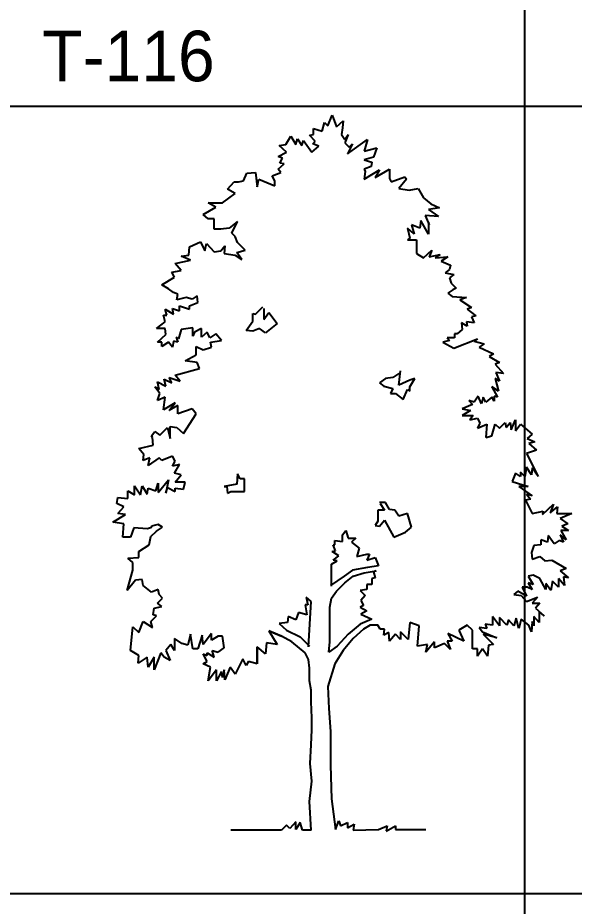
# Model space of a CAD drawing. Header units: millimetres. Extents: x 0 to 25200, y 0 to 17820.
# Drawn here: x 8262 to 9585, y 4921 to 7033 of the extents above; entities that cross this region are included whole.
import ezdxf
from ezdxf.enums import TextEntityAlignment as Align

# ---------------------------------------------------------------- set-up
doc = ezdxf.new("R2010")
doc.units = ezdxf.units.MM
doc.header["$LTSCALE"] = 100
doc.header["$MEASUREMENT"] = 0
for name, color, linetype in [('CO-TREE', 251, 'Continuous'), ('TB-FORM', 7, 'Continuous'), ('TB-TEXT', 4, 'Continuous')]:
    doc.layers.add(name, color=color, linetype=linetype)
doc.styles.add('DH-TEXT', font='')
doc.styles.get('DH-TEXT').set_extended_font_data('HY울릉도L')

# ---------------------------------------------------------------- blocks, each defined once
blk = doc.blocks.new('T-125')
at = {"layer": 'CO-TREE'}
for p, q in [((230.8176, 1674.01728), (240.87456, 1700.0928)), ((240.87456, 1700.0928), (250.9056, 1671.99552)), ((216.76896, 1661.96448), (222.80832, 1682.05248)), ((222.80832, 1682.05248), (230.8176, 1674.01728)), ((250.9056, 1671.99552), (266.95008, 1686.04416)), ((264.95424, 1669.99968), (262.93248, 1653.92928)), ((266.95008, 1686.04416), (264.95424, 1669.99968)), ((130.45536, 1629.8496), (142.50816, 1649.91168)), ((142.50816, 1649.91168), (154.56096, 1629.8496)), ((186.67584, 1651.93344), (196.70688, 1653.92928)), ((200.72448, 1637.8848), (186.67584, 1651.93344)), ((196.70688, 1667.97792), (216.76896, 1661.96448)), ((196.70688, 1653.92928), (196.70688, 1667.97792)), ((262.93248, 1653.92928), (270.96768, 1641.9024)), ((279.00288, 1653.92928), (270.96768, 1633.8672)), ((270.96768, 1641.9024), (279.00288, 1653.92928)), ((114.41088, 1627.85376), (130.45536, 1629.8496)), ((132.47712, 1611.78336), (114.41088, 1627.85376)), ((154.56096, 1629.8496), (158.57856, 1643.89824)), ((158.57856, 1643.89824), (168.6096, 1627.85376)), ((168.6096, 1627.85376), (172.6272, 1639.88064)), ((172.6272, 1639.88064), (192.68928, 1611.78336)), ((194.68512, 1631.87136), (200.72448, 1637.8848)), ((208.75968, 1625.832), (194.68512, 1631.87136)), ((270.96768, 1633.8672), (280.99872, 1623.83616)), ((276.98112, 1607.76576), (325.1664, 1641.9024)), ((289.03392, 1631.87136), (276.98112, 1607.76576)), ((280.99872, 1623.83616), (289.03392, 1631.87136)), ((325.1664, 1641.9024), (317.1312, 1613.80512)), ((112.38912, 1601.75232), (132.47712, 1611.78336)), ((192.68928, 1611.78336), (208.75968, 1625.832)), ((317.1312, 1613.80512), (347.25024, 1621.8144)), ((347.25024, 1621.8144), (339.21504, 1599.75648)), ((122.44608, 1597.73472), (112.38912, 1601.75232)), ((116.40672, 1585.68192), (122.44608, 1597.73472)), ((126.46368, 1583.68608), (116.40672, 1585.68192)), ((339.21504, 1599.75648), (317.1312, 1593.71712)), ((317.1312, 1593.71712), (335.19744, 1587.70368)), ((335.19744, 1587.70368), (333.2016, 1577.67264)), ((38.12832, 1561.60224), (58.21632, 1563.624)), ((58.21632, 1563.624), (62.23392, 1529.48736)), ((98.34048, 1555.5888), (118.42848, 1563.624)), ((112.38912, 1571.63328), (126.46368, 1583.68608)), ((118.42848, 1563.624), (112.38912, 1571.63328)), ((333.2016, 1577.67264), (317.1312, 1571.63328)), ((317.1312, 1571.63328), (319.15296, 1565.61984)), ((317.1312, 1547.5536), (353.26368, 1569.63744)), ((319.15296, 1565.61984), (317.1312, 1547.5536)), ((343.23264, 1551.5712), (377.34336, 1571.63328)), ((353.26368, 1569.63744), (343.23264, 1551.5712)), ((377.34336, 1571.63328), (377.34336, 1549.57536)), ((18.06624, 1541.54016), (30.11904, 1543.536)), ((30.11904, 1543.536), (38.12832, 1561.60224)), ((62.23392, 1529.48736), (66.2256, 1547.5536)), ((66.2256, 1547.5536), (76.28256, 1543.536)), ((76.28256, 1543.536), (104.37984, 1531.50912)), ((104.37984, 1543.536), (98.34048, 1555.5888)), ((104.37984, 1531.50912), (104.37984, 1543.536)), ((377.34336, 1549.57536), (381.36096, 1541.54016)), ((381.36096, 1541.54016), (413.47584, 1553.56704)), ((417.49344, 1547.5536), (399.4272, 1525.46976)), ((413.47584, 1553.56704), (417.49344, 1547.5536)), ((-8.0352, 1523.47392), (8.0352, 1541.54016)), ((10.03104, 1513.44288), (-8.0352, 1523.47392)), ((8.0352, 1541.54016), (18.06624, 1541.54016)), ((399.4272, 1525.46976), (423.50688, 1521.45216)), ((423.50688, 1521.45216), (445.59072, 1525.46976)), ((445.59072, 1525.46976), (457.64352, 1503.41184)), ((-20.06208, 1491.35904), (10.03104, 1513.44288)), ((457.64352, 1503.41184), (475.70976, 1489.33728)), ((-66.25152, 1463.26176), (-36.13248, 1481.328)), ((-54.19872, 1491.35904), (-20.06208, 1491.35904)), ((-36.13248, 1481.328), (-54.19872, 1491.35904)), ((495.77184, 1479.30624), (469.69632, 1475.28864)), ((475.70976, 1489.33728), (495.77184, 1479.30624)), ((-54.19872, 1453.23072), (-66.25152, 1463.26176)), ((461.66112, 1461.24), (471.69216, 1439.15616)), ((493.776, 1459.24416), (461.66112, 1461.24)), ((469.69632, 1475.28864), (493.776, 1459.24416)), ((-40.15008, 1453.23072), (-54.19872, 1453.23072)), ((-40.15008, 1429.12512), (-40.15008, 1453.23072)), ((16.04448, 1447.19136), (-4.0176, 1431.14688)), ((1.99584, 1419.09408), (16.04448, 1447.19136)), ((429.54624, 1439.15616), (435.55968, 1417.09824)), ((449.60832, 1431.14688), (429.54624, 1439.15616)), ((451.63008, 1449.21312), (449.60832, 1431.14688)), ((469.69632, 1417.09824), (451.63008, 1449.21312)), ((469.69632, 1445.19552), (469.69632, 1417.09824)), ((-24.07968, 1429.12512), (-40.15008, 1429.12512)), ((-4.0176, 1431.14688), (-24.07968, 1429.12512)), ((10.03104, 1411.05888), (1.99584, 1419.09408)), ((419.5152, 1431.14688), (425.52864, 1407.04128)), ((435.55968, 1417.09824), (419.5152, 1431.14688)), ((-98.3664, 1386.9792), (-72.26496, 1399.032)), ((-72.26496, 1399.032), (-62.23392, 1376.94816)), ((-62.23392, 1376.94816), (-58.21632, 1395.0144)), ((-58.21632, 1395.0144), (-40.15008, 1374.9264)), ((16.04448, 1397.01024), (10.03104, 1411.05888)), ((34.11072, 1378.944), (16.04448, 1397.01024)), ((425.52864, 1407.04128), (419.5152, 1403.0496)), ((419.5152, 1403.0496), (441.57312, 1403.0496)), ((441.57312, 1403.0496), (441.57312, 1370.93472)), ((-100.36224, 1366.91712), (-98.3664, 1386.9792)), ((-40.15008, 1374.9264), (-24.07968, 1376.94816)), ((-24.07968, 1376.94816), (-14.04864, 1389.00096)), ((-14.04864, 1389.00096), (-16.0704, 1370.93472)), ((14.04864, 1372.93056), (34.11072, 1378.944)), ((26.10144, 1356.88608), (14.04864, 1372.93056)), ((457.64352, 1360.87776), (477.7056, 1378.944)), ((477.7056, 1378.944), (471.69216, 1362.89952)), ((-132.47712, 1346.82912), (-96.34464, 1354.86432)), ((-118.42848, 1364.89536), (-100.36224, 1366.91712)), ((-96.34464, 1354.86432), (-118.42848, 1364.89536)), ((-16.0704, 1370.93472), (10.03104, 1366.91712)), ((10.03104, 1366.91712), (26.10144, 1356.88608)), ((441.57312, 1370.93472), (457.64352, 1360.87776)), ((471.69216, 1362.89952), (497.7936, 1368.91296)), ((497.7936, 1368.91296), (485.7408, 1360.87776)), ((485.7408, 1360.87776), (515.85984, 1362.89952)), ((515.85984, 1362.89952), (499.78944, 1352.86848)), ((499.78944, 1352.86848), (521.87328, 1342.81152)), ((-140.51232, 1326.76704), (-118.42848, 1330.78464)), ((-118.42848, 1330.78464), (-132.47712, 1346.82912)), ((519.85152, 1332.78048), (509.82048, 1324.74528)), ((521.87328, 1342.81152), (519.85152, 1332.78048)), ((-164.592, 1296.648), (-134.47296, 1314.71424)), ((-134.47296, 1314.71424), (-140.51232, 1326.76704)), ((509.82048, 1324.74528), (529.90848, 1320.7536)), ((529.90848, 1320.7536), (519.85152, 1312.7184)), ((519.85152, 1312.7184), (523.86912, 1300.6656)), ((-148.5216, 1286.61696), (-164.592, 1296.648)), ((523.86912, 1300.6656), (535.92192, 1288.63872)), ((535.92192, 1288.63872), (527.88672, 1284.62112)), ((-136.49472, 1278.58176), (-148.5216, 1286.61696)), ((-126.46368, 1274.59008), (-136.49472, 1278.58176)), ((-128.45952, 1260.51552), (-126.46368, 1274.59008)), ((-80.30016, 1270.57248), (-92.32704, 1262.53728)), ((-78.2784, 1254.50208), (-80.30016, 1270.57248)), ((527.88672, 1284.62112), (515.85984, 1276.58592)), ((515.85984, 1276.58592), (525.89088, 1268.55072)), ((525.89088, 1268.55072), (560.0016, 1266.55488)), ((-106.37568, 1266.55488), (-128.45952, 1260.51552)), ((-122.44608, 1246.46688), (-98.3664, 1238.4576)), ((-122.44608, 1234.44), (-122.44608, 1246.46688)), ((-92.32704, 1262.53728), (-106.37568, 1266.55488)), ((-98.3664, 1246.46688), (-78.2784, 1254.50208)), ((-98.3664, 1238.4576), (-98.3664, 1246.46688)), ((560.0016, 1266.55488), (543.95712, 1260.51552)), ((543.95712, 1260.51552), (572.0544, 1242.4752)), ((-156.5568, 1238.4576), (-136.49472, 1226.4048)), ((-152.5392, 1224.40896), (-156.5568, 1238.4576)), ((-138.49056, 1240.45344), (-122.44608, 1234.44)), ((-136.49472, 1226.4048), (-138.49056, 1240.45344)), ((52.17696, 1228.40064), (58.21632, 1226.4048)), ((52.17696, 1210.36032), (52.17696, 1228.40064)), ((58.21632, 1226.4048), (76.28256, 1244.47104)), ((78.2784, 1240.45344), (78.2784, 1214.352)), ((78.2784, 1214.352), (90.3312, 1230.4224)), ((90.3312, 1230.4224), (110.39328, 1204.32096)), ((572.0544, 1242.4752), (562.02336, 1238.4576)), ((562.02336, 1238.4576), (582.08544, 1222.3872)), ((-176.6448, 1192.29408), (-156.5568, 1208.33856)), ((-156.5568, 1208.33856), (-160.5744, 1224.40896)), ((-160.5744, 1224.40896), (-152.5392, 1224.40896)), ((36.13248, 1188.27648), (52.17696, 1210.36032)), ((110.39328, 1204.32096), (82.296, 1182.23712)), ((547.97472, 1206.34272), (549.97056, 1190.27232)), ((562.02336, 1198.30752), (547.97472, 1206.34272)), ((560.0016, 1208.33856), (562.02336, 1198.30752)), ((578.06784, 1206.34272), (560.0016, 1208.33856)), ((582.08544, 1222.3872), (572.0544, 1220.39136)), ((572.0544, 1220.39136), (578.06784, 1206.34272)), ((-156.5568, 1192.29408), (-176.6448, 1192.29408)), ((-154.56096, 1178.24544), (-156.5568, 1192.29408)), ((-118.42848, 1190.27232), (-124.44192, 1168.18848)), ((-90.3312, 1194.28992), (-118.42848, 1190.27232)), ((-90.3312, 1174.22784), (-90.3312, 1194.28992)), ((-86.3136, 1184.25888), (-90.3312, 1174.22784)), ((-70.2432, 1192.29408), (-86.3136, 1184.25888)), ((-70.2432, 1172.20608), (-70.2432, 1192.29408)), ((-56.19456, 1184.25888), (-70.2432, 1172.20608)), ((-50.18112, 1170.21024), (-56.19456, 1184.25888)), ((52.17696, 1186.25472), (36.13248, 1188.27648)), ((68.24736, 1192.29408), (52.17696, 1186.25472)), ((82.296, 1182.23712), (68.24736, 1192.29408)), ((549.97056, 1190.27232), (537.91776, 1180.24128)), ((-174.62304, 1160.1792), (-154.56096, 1178.24544)), ((-136.49472, 1162.17504), (-138.49056, 1148.1264)), ((-126.46368, 1160.1792), (-136.49472, 1162.17504)), ((-130.48128, 1172.20608), (-126.46368, 1160.1792)), ((-124.44192, 1168.18848), (-130.48128, 1172.20608)), ((-36.13248, 1180.24128), (-50.18112, 1170.21024)), ((-48.18528, 1160.1792), (-22.08384, 1164.17088)), ((-22.08384, 1164.17088), (-36.13248, 1180.24128)), ((519.85152, 1164.17088), (503.80704, 1160.1792)), ((513.83808, 1170.21024), (519.85152, 1164.17088)), ((531.90432, 1170.21024), (513.83808, 1170.21024)), ((529.90848, 1146.10464), (586.10304, 1168.18848)), ((531.90432, 1180.24128), (531.90432, 1170.21024)), ((537.91776, 1180.24128), (531.90432, 1180.24128)), ((586.10304, 1168.18848), (578.06784, 1162.17504)), ((578.06784, 1162.17504), (602.14752, 1156.1616)), ((-164.592, 1160.1792), (-174.62304, 1160.1792)), ((-164.592, 1150.12224), (-164.592, 1160.1792)), ((-148.5216, 1160.1792), (-164.592, 1150.12224)), ((-138.49056, 1148.1264), (-148.5216, 1160.1792)), ((-82.296, 1150.12224), (-66.25152, 1142.11296)), ((-82.296, 1130.06016), (-82.296, 1150.12224)), ((-66.25152, 1142.11296), (-46.16352, 1148.1264)), ((-46.16352, 1148.1264), (-48.18528, 1160.1792)), ((503.80704, 1160.1792), (529.90848, 1146.10464)), ((602.14752, 1156.1616), (590.12064, 1148.1264)), ((590.12064, 1148.1264), (624.23136, 1132.056)), ((-108.39744, 1116.01152), (-82.296, 1130.06016)), ((624.23136, 1132.056), (614.20032, 1126.04256)), ((614.20032, 1126.04256), (638.28, 1111.99392)), ((-80.30016, 1111.99392), (-108.39744, 1116.01152)), ((-74.2608, 1097.94528), (-80.30016, 1111.99392)), ((638.28, 1111.99392), (628.24896, 1107.97632)), ((628.24896, 1107.97632), (648.33696, 1085.89248)), ((-132.47712, 1081.87488), (-74.2608, 1097.94528)), ((-120.42432, 1067.82624), (-132.47712, 1081.87488)), ((399.4272, 1085.89248), (385.37856, 1075.86144)), ((399.4272, 1057.7952), (403.4448, 1091.93184)), ((630.27072, 1087.91424), (638.28, 1067.82624)), ((648.33696, 1085.89248), (630.27072, 1087.91424)), ((-174.62304, 1065.8304), (-154.56096, 1055.79936)), ((-170.60544, 1047.76416), (-174.62304, 1065.8304)), ((-158.57856, 1071.84384), (-140.51232, 1063.83456)), ((-154.56096, 1055.79936), (-158.57856, 1071.84384)), ((-146.52576, 1075.86144), (-120.42432, 1067.82624)), ((-140.51232, 1063.83456), (-146.52576, 1075.86144)), ((367.31232, 1073.8656), (353.26368, 1063.83456)), ((353.26368, 1063.83456), (363.29472, 1055.79936)), ((385.37856, 1075.86144), (367.31232, 1073.8656)), ((425.52864, 1069.848), (399.4272, 1057.7952)), ((437.55552, 1073.8656), (425.52864, 1069.848)), ((425.52864, 1053.7776), (437.55552, 1073.8656)), ((628.24896, 1073.8656), (636.28416, 1043.74656)), ((638.28, 1067.82624), (628.24896, 1073.8656)), ((-180.63648, 1053.7776), (-170.60544, 1047.76416)), ((-168.6096, 1037.73312), (-180.63648, 1053.7776)), ((-174.62304, 1021.66272), (-168.6096, 1037.73312)), ((363.29472, 1055.79936), (385.37856, 1049.76)), ((385.37856, 1049.76), (379.36512, 1037.73312)), ((379.36512, 1037.73312), (391.392, 1037.73312)), ((391.392, 1037.73312), (409.45824, 1023.68448)), ((409.45824, 1023.68448), (419.5152, 1047.76416)), ((419.5152, 1047.76416), (425.52864, 1043.74656)), ((425.52864, 1043.74656), (425.52864, 1053.7776)), ((620.21376, 1053.7776), (634.2624, 1029.69792)), ((636.28416, 1043.74656), (620.21376, 1053.7776)), ((-156.5568, 1029.69792), (-174.62304, 1021.66272)), ((-160.5744, 999.6048), (-156.5568, 1029.69792)), ((-132.47712, 1015.64928), (-160.5744, 999.6048)), ((-146.52576, 997.58304), (-132.47712, 1015.64928)), ((566.04096, 1021.66272), (574.05024, 1011.63168)), ((578.06784, 1017.64512), (566.04096, 1021.66272)), ((588.09888, 1031.71968), (578.06784, 1017.64512)), ((596.13408, 1013.65344), (588.09888, 1031.71968)), ((600.15168, 1029.69792), (596.13408, 1013.65344)), ((606.16512, 1017.64512), (600.15168, 1029.69792)), ((620.21376, 1029.69792), (606.16512, 1017.64512)), ((626.25312, 1019.66688), (620.21376, 1029.69792)), ((626.25312, 1031.71968), (626.25312, 1019.66688)), ((634.2624, 1029.69792), (626.25312, 1031.71968)), ((-126.46368, 1009.63584), (-146.52576, 997.58304)), ((-126.46368, 989.54784), (-126.46368, 1009.63584)), ((-92.32704, 1001.60064), (-126.46368, 989.54784)), ((-82.296, 989.54784), (-92.32704, 1001.60064)), ((574.05024, 1011.63168), (549.97056, 1001.60064)), ((549.97056, 1001.60064), (570.03264, 997.58304)), ((570.03264, 997.58304), (549.97056, 985.53024)), ((-112.41504, 943.38432), (-82.296, 989.54784)), ((549.97056, 985.53024), (576.072, 985.53024)), ((576.072, 985.53024), (568.0368, 975.4992)), ((568.0368, 975.4992), (586.10304, 979.5168)), ((586.10304, 979.5168), (592.11648, 967.464)), ((666.37728, 951.41952), (676.43424, 975.4992)), ((676.43424, 975.4992), (676.43424, 949.42368)), ((-168.6096, 939.36672), (-150.54336, 957.43296)), ((-150.54336, 957.43296), (-144.52992, 931.35744)), ((-144.52992, 959.45472), (-128.45952, 957.43296)), ((-144.52992, 931.35744), (-144.52992, 959.45472)), ((-128.45952, 957.43296), (-112.41504, 943.38432)), ((592.11648, 967.464), (586.10304, 955.43712)), ((586.10304, 955.43712), (608.18688, 965.46816)), ((608.18688, 965.46816), (606.16512, 933.35328)), ((620.21376, 937.37088), (628.24896, 965.46816)), ((628.24896, 965.46816), (638.28, 955.43712)), ((638.28, 955.43712), (652.32864, 969.48576)), ((652.32864, 969.48576), (654.3504, 957.43296)), ((654.3504, 957.43296), (664.38144, 969.48576)), ((664.38144, 969.48576), (666.37728, 951.41952)), ((676.43424, 949.42368), (688.46112, 965.46816)), ((688.46112, 965.46816), (716.5584, 941.38848)), ((-188.67168, 937.37088), (-180.63648, 947.40192)), ((-186.67584, 933.35328), (-188.67168, 937.37088)), ((-184.65408, 915.28704), (-186.67584, 933.35328)), ((-180.63648, 947.40192), (-168.6096, 939.36672)), ((606.16512, 933.35328), (620.21376, 937.37088)), ((716.5584, 941.38848), (704.53152, 931.35744)), ((704.53152, 931.35744), (722.59776, 923.32224)), ((-218.79072, 907.25184), (-184.65408, 915.28704)), ((722.59776, 923.32224), (708.54912, 919.30464)), ((708.54912, 919.30464), (726.61536, 903.23424)), ((-206.73792, 893.2032), (-218.79072, 907.25184)), ((-208.75968, 879.15456), (-206.73792, 893.2032)), ((-138.49056, 889.1856), (-164.592, 879.15456)), ((-132.47712, 877.15872), (-138.49056, 889.1856)), ((726.61536, 903.23424), (702.50976, 895.22496)), ((702.50976, 895.22496), (730.60704, 841.02624)), ((-192.68928, 885.19392), (-208.75968, 879.15456)), ((-196.70688, 867.12768), (-192.68928, 885.19392)), ((-170.60544, 885.19392), (-196.70688, 867.12768)), ((-164.592, 879.15456), (-170.60544, 885.19392)), ((-138.49056, 865.10592), (-132.47712, 877.15872)), ((-122.44608, 869.12352), (-138.49056, 865.10592)), ((-134.47296, 849.06144), (-122.44608, 869.12352)), ((-118.42848, 845.04384), (-134.47296, 849.06144)), ((-132.47712, 826.9776), (-118.42848, 845.04384)), ((16.04448, 847.03968), (14.04864, 822.96)), ((22.08384, 835.0128), (16.04448, 847.03968)), ((676.43424, 849.06144), (668.39904, 828.97344)), ((688.46112, 841.02624), (676.43424, 849.06144)), ((688.46112, 851.05728), (688.46112, 841.02624)), ((698.49216, 841.02624), (688.46112, 851.05728)), ((702.50976, 863.11008), (698.49216, 841.02624)), ((714.56256, 845.04384), (702.50976, 863.11008)), ((716.5584, 861.08832), (714.56256, 845.04384)), ((730.60704, 841.02624), (716.5584, 861.08832)), ((-178.64064, 806.8896), (-172.6272, 824.95584)), ((-172.6272, 802.89792), (-148.5216, 832.99104)), ((-172.6272, 824.95584), (-172.6272, 802.89792)), ((-148.5216, 832.99104), (-154.56096, 800.87616)), ((-108.39744, 826.9776), (-132.47712, 826.9776)), ((-112.41504, 810.9072), (-108.39744, 826.9776)), ((32.11488, 835.0128), (22.08384, 835.0128)), ((32.11488, 818.9424), (32.11488, 835.0128)), ((668.39904, 828.97344), (706.52736, 816.94656)), ((-244.89216, 806.8896), (-228.82176, 796.85856)), ((-244.89216, 788.82336), (-244.89216, 806.8896)), ((-228.82176, 818.9424), (-214.77312, 796.85856)), ((-228.82176, 796.85856), (-228.82176, 818.9424)), ((-214.77312, 796.85856), (-210.75552, 818.9424)), ((-210.75552, 818.9424), (-198.70272, 798.88032)), ((-198.70272, 798.88032), (-196.70688, 812.92896)), ((-196.70688, 812.92896), (-178.64064, 806.8896)), ((-154.56096, 800.87616), (-150.54336, 814.9248)), ((-150.54336, 814.9248), (-132.47712, 804.89376)), ((-132.47712, 804.89376), (-132.47712, 812.92896)), ((-132.47712, 812.92896), (-112.41504, 810.9072)), ((14.04864, 822.96), (-16.0704, 816.94656)), ((-16.0704, 816.94656), (-10.03104, 816.94656)), ((-10.03104, 816.94656), (-8.0352, 800.87616)), ((-8.0352, 800.87616), (0, 804.89376)), ((0, 804.89376), (32.11488, 804.89376)), ((32.11488, 804.89376), (32.11488, 818.9424)), ((684.44352, 816.94656), (716.5584, 794.86272)), ((706.52736, 816.94656), (684.44352, 816.94656)), ((-270.96768, 776.79648), (-268.97184, 790.84512)), ((-268.97184, 790.84512), (-244.89216, 788.82336)), ((712.56672, 786.82752), (700.51392, 784.83168)), ((700.51392, 784.83168), (716.5584, 752.7168)), ((702.50976, 798.88032), (712.56672, 786.82752)), ((716.5584, 794.86272), (702.50976, 798.88032)), ((-254.9232, 768.76128), (-270.96768, 776.79648)), ((-268.97184, 752.7168), (-254.9232, 768.76128)), ((365.31648, 760.72608), (349.24608, 760.72608)), ((349.24608, 760.72608), (349.24608, 748.6992)), ((367.31232, 778.79232), (353.26368, 778.79232)), ((355.28544, 776.79648), (365.31648, 760.72608)), ((377.34336, 762.74784), (367.31232, 778.79232)), ((389.39616, 760.72608), (377.34336, 762.74784)), ((399.4272, 746.67744), (389.39616, 760.72608)), ((740.664, 750.69504), (766.73952, 774.77472)), ((766.73952, 774.77472), (758.73024, 754.71264)), ((758.73024, 754.71264), (776.79648, 768.76128)), ((776.79648, 768.76128), (774.77472, 752.7168)), ((-280.99872, 732.6288), (-250.9056, 750.69504)), ((-250.9056, 750.69504), (-268.97184, 752.7168)), ((349.24608, 748.6992), (349.24608, 734.65056)), ((419.5152, 752.7168), (399.4272, 746.67744)), ((429.54624, 720.60192), (419.5152, 752.7168)), ((716.5584, 752.7168), (742.65984, 758.73024)), ((742.65984, 758.73024), (740.664, 750.69504)), ((774.77472, 752.7168), (810.9072, 752.7168)), ((810.9072, 752.7168), (782.80992, 740.664)), ((782.80992, 740.664), (800.87616, 728.6112)), ((-254.9232, 728.6112), (-280.99872, 732.6288)), ((-256.91904, 696.49632), (-254.9232, 728.6112)), ((-230.8176, 718.58016), (-238.8528, 696.49632)), ((-198.70272, 716.58432), (-230.8176, 718.58016)), ((-190.69344, 718.58016), (-198.70272, 716.58432)), ((-188.67168, 722.59776), (-190.69344, 718.58016)), ((-172.6272, 726.61536), (-188.67168, 722.59776)), ((-176.6448, 710.54496), (-162.59616, 720.60192)), ((-162.59616, 720.60192), (-172.6272, 726.61536)), ((349.24608, 734.65056), (343.23264, 724.5936)), ((343.23264, 724.5936), (353.26368, 722.59776)), ((353.26368, 722.59776), (365.31648, 736.6464)), ((365.31648, 736.6464), (387.40032, 696.49632)), ((415.4976, 708.54912), (429.54624, 720.60192)), ((800.87616, 728.6112), (786.82752, 722.59776)), ((786.82752, 722.59776), (802.872, 712.56672)), ((-194.71104, 678.43008), (-190.69344, 698.51808)), ((-190.69344, 698.51808), (-176.6448, 710.54496)), ((264.95424, 702.53568), (272.98944, 712.56672)), ((264.95424, 686.46528), (264.95424, 702.53568)), ((272.98944, 712.56672), (279.00288, 694.50048)), ((387.40032, 696.49632), (415.4976, 708.54912)), ((754.71264, 700.51392), (752.69088, 684.46944)), ((768.76128, 680.45184), (754.71264, 700.51392)), ((782.80992, 702.53568), (790.84512, 684.46944)), ((796.85856, 690.48288), (782.80992, 702.53568)), ((802.872, 712.56672), (784.80576, 712.56672)), ((784.80576, 712.56672), (796.85856, 690.48288)), ((-238.8528, 696.49632), (-256.91904, 696.49632)), ((-218.79072, 662.3856), (-194.71104, 678.43008)), ((248.88384, 664.38144), (242.8704, 678.43008)), ((242.8704, 678.43008), (246.888, 678.43008)), ((246.888, 688.48704), (264.95424, 686.46528)), ((246.888, 678.43008), (246.888, 688.48704)), ((279.00288, 694.50048), (297.06912, 694.50048)), ((297.06912, 694.50048), (287.03808, 684.46944)), ((287.03808, 684.46944), (305.10432, 670.4208)), ((720.576, 676.43424), (714.56256, 660.36384)), ((736.6464, 678.43008), (720.576, 676.43424)), ((736.6464, 690.48288), (736.6464, 678.43008)), ((752.69088, 684.46944), (736.6464, 690.48288)), ((780.78816, 688.48704), (768.76128, 680.45184)), ((790.84512, 684.46944), (780.78816, 688.48704)), ((-218.79072, 648.33696), (-218.79072, 662.3856)), ((240.87456, 662.3856), (248.88384, 664.38144)), ((256.91904, 652.35456), (240.87456, 662.3856)), ((305.10432, 670.4208), (299.06496, 650.3328)), ((299.06496, 650.3328), (323.17056, 656.37216)), ((329.184, 656.37216), (323.17056, 642.2976)), ((323.17056, 656.37216), (329.184, 656.37216)), ((714.56256, 660.36384), (716.5584, 644.31936)), ((-244.89216, 646.3152), (-218.79072, 648.33696)), ((-232.83936, 636.28416), (-244.89216, 646.3152)), ((-232.83936, 618.21792), (-232.83936, 636.28416)), ((238.8528, 632.26656), (252.90144, 640.30176)), ((242.8704, 642.2976), (256.91904, 652.35456)), ((252.90144, 640.30176), (242.8704, 642.2976)), ((323.17056, 642.2976), (343.23264, 648.33696)), ((343.23264, 648.33696), (351.26784, 628.24896)), ((716.5584, 644.31936), (734.62464, 650.3328)), ((734.62464, 650.3328), (746.67744, 640.30176)), ((746.67744, 640.30176), (762.72192, 642.2976)), ((762.72192, 642.2976), (796.85856, 622.23552)), ((-246.888, 570.05856), (-232.83936, 618.21792)), ((238.8528, 580.0896), (238.8528, 632.26656)), ((289.03392, 618.21792), (268.97184, 604.16928)), ((325.1664, 624.25728), (289.03392, 618.21792)), ((317.1312, 612.20448), (345.22848, 616.22208)), ((351.26784, 628.24896), (325.1664, 624.25728)), ((345.22848, 616.22208), (339.21504, 614.20032)), ((339.21504, 614.20032), (343.23264, 600.15168)), ((796.85856, 622.23552), (782.80992, 616.22208)), ((782.80992, 616.22208), (802.872, 600.15168)), ((-226.82592, 594.13824), (-246.888, 570.05856)), ((-210.75552, 596.13408), (-226.82592, 594.13824)), ((-208.75968, 582.08544), (-210.75552, 596.13408)), ((268.97184, 604.16928), (236.85696, 582.08544)), ((270.96768, 588.1248), (291.05568, 604.16928)), ((291.05568, 604.16928), (317.1312, 612.20448)), ((343.23264, 600.15168), (335.19744, 598.15584)), ((335.19744, 598.15584), (335.19744, 584.1072)), ((718.58016, 606.19104), (706.52736, 604.16928)), ((706.52736, 604.16928), (718.58016, 584.1072)), ((734.62464, 598.15584), (718.58016, 606.19104)), ((748.67328, 572.0544), (734.62464, 598.15584)), ((764.74368, 592.1424), (760.72608, 570.05856)), ((778.79232, 578.06784), (764.74368, 592.1424)), ((778.79232, 598.15584), (778.79232, 578.06784)), ((792.84096, 582.08544), (778.79232, 598.15584)), ((790.84512, 602.17344), (792.84096, 582.08544)), ((802.872, 600.15168), (790.84512, 602.17344)), ((-188.67168, 566.04096), (-208.75968, 582.08544)), ((-172.6272, 572.0544), (-188.67168, 566.04096)), ((-170.60544, 560.02752), (-172.6272, 572.0544)), ((250.9056, 568.0368), (270.96768, 588.1248)), ((323.17056, 572.0544), (307.10016, 570.05856)), ((323.17056, 584.1072), (323.17056, 572.0544)), ((335.19744, 584.1072), (323.17056, 584.1072)), ((692.47872, 578.06784), (702.50976, 556.00992)), ((704.53152, 578.06784), (692.47872, 578.06784)), ((716.5584, 572.0544), (704.53152, 578.06784)), ((706.52736, 588.1248), (716.5584, 572.0544)), ((718.58016, 584.1072), (706.52736, 588.1248)), ((748.67328, 586.10304), (748.67328, 572.0544)), ((760.72608, 570.05856), (748.67328, 586.10304)), ((-174.62304, 539.93952), (-162.59616, 551.99232)), ((-162.59616, 551.99232), (-170.60544, 560.02752)), ((178.64064, 553.98816), (182.65824, 535.92192)), ((190.69344, 543.95712), (178.64064, 553.98816)), ((234.8352, 529.90848), (238.8528, 551.99232)), ((238.8528, 551.99232), (250.9056, 568.0368)), ((307.10016, 570.05856), (319.15296, 558.00576)), ((319.15296, 558.00576), (309.096, 545.95296)), ((682.44768, 568.0368), (672.41664, 560.02752)), ((672.41664, 560.02752), (690.48288, 558.00576)), ((702.50976, 556.00992), (682.44768, 568.0368)), ((690.48288, 558.00576), (702.50976, 543.95712)), ((702.50976, 543.95712), (728.6112, 553.98816)), ((728.6112, 553.98816), (716.5584, 539.93952)), ((-182.65824, 527.91264), (-164.592, 531.90432)), ((-164.592, 531.90432), (-174.62304, 539.93952)), ((176.6448, 535.92192), (180.63648, 511.84224)), ((182.65824, 535.92192), (176.6448, 535.92192)), ((184.65408, 435.55968), (190.69344, 543.95712)), ((234.8352, 507.82464), (234.8352, 529.90848)), ((315.13536, 533.92608), (307.10016, 529.90848)), ((307.10016, 529.90848), (323.17056, 521.87328)), ((309.096, 545.95296), (315.13536, 533.92608)), ((716.5584, 539.93952), (734.62464, 539.93952)), ((734.62464, 539.93952), (724.5936, 527.91264)), ((-190.69344, 495.79776), (-176.6448, 509.8464)), ((-184.65408, 511.84224), (-182.65824, 527.91264)), ((-176.6448, 509.8464), (-184.65408, 511.84224)), ((136.49472, 507.82464), (134.47296, 493.776)), ((154.56096, 499.78944), (136.49472, 507.82464)), ((160.5744, 517.85568), (154.56096, 499.78944)), ((180.63648, 511.84224), (160.5744, 517.85568)), ((234.8352, 473.71392), (234.8352, 507.82464)), ((323.17056, 521.87328), (309.096, 513.83808)), ((309.096, 513.83808), (335.19744, 501.8112)), ((638.28, 485.7408), (622.23552, 507.82464)), ((622.23552, 507.82464), (622.23552, 487.76256)), ((720.576, 507.82464), (720.576, 485.7408)), ((732.6288, 493.776), (720.576, 507.82464)), ((724.5936, 527.91264), (744.6816, 509.8464)), ((732.6288, 519.87744), (732.6288, 493.776)), ((744.6816, 509.8464), (732.6288, 519.87744)), ((-218.79072, 469.69632), (-208.75968, 495.79776)), ((-208.75968, 495.79776), (-186.67584, 481.7232)), ((-186.67584, 481.7232), (-190.69344, 495.79776)), ((134.47296, 493.776), (114.41088, 491.78016)), ((114.41088, 491.78016), (132.47712, 475.70976)), ((307.10016, 489.7584), (279.00288, 465.67872)), ((335.19744, 501.8112), (307.10016, 489.7584)), ((331.17984, 487.76256), (315.13536, 477.73152)), ((349.24608, 487.76256), (331.17984, 487.76256)), ((355.28544, 477.73152), (349.24608, 487.76256)), ((425.52864, 493.776), (421.51104, 453.62592)), ((447.61248, 485.7408), (425.52864, 493.776)), ((562.02336, 487.76256), (541.93536, 475.70976)), ((574.05024, 475.70976), (562.02336, 487.76256)), ((604.16928, 489.7584), (608.18688, 479.72736)), ((622.23552, 487.76256), (604.16928, 489.7584)), ((638.28, 505.8288), (638.28, 485.7408)), ((656.34624, 487.76256), (638.28, 505.8288)), ((660.36384, 499.78944), (656.34624, 487.76256)), ((672.41664, 485.7408), (660.36384, 499.78944)), ((678.43008, 503.80704), (672.41664, 485.7408)), ((684.44352, 479.72736), (678.43008, 503.80704)), ((690.48288, 501.8112), (684.44352, 479.72736)), ((708.54912, 487.76256), (690.48288, 501.8112)), ((714.56256, 471.69216), (708.54912, 487.76256)), ((716.5584, 495.79776), (714.56256, 471.69216)), ((720.576, 485.7408), (716.5584, 495.79776)), ((-238.8528, 427.5504), (-232.83936, 483.74496)), ((-232.83936, 483.74496), (-218.79072, 469.69632)), ((-96.34464, 465.67872), (-102.35808, 439.57728)), ((-90.3312, 431.54208), (-96.34464, 465.67872)), ((-46.16352, 467.67456), (-66.25152, 441.59904)), ((-46.16352, 451.63008), (-46.16352, 467.67456)), ((90.3312, 473.71392), (110.39328, 441.59904)), ((120.42432, 461.66112), (90.3312, 473.71392)), ((90.3312, 473.71392), (120.42432, 461.66112)), ((120.42432, 461.66112), (90.3312, 473.71392)), ((132.47712, 475.70976), (164.592, 459.66528)), ((234.8352, 447.61248), (234.8352, 473.71392)), ((279.00288, 465.67872), (252.90144, 437.58144)), ((315.13536, 477.73152), (291.05568, 455.64768)), ((365.31648, 477.73152), (355.28544, 477.73152)), ((363.29472, 463.65696), (365.31648, 477.73152)), ((375.34752, 469.69632), (363.29472, 463.65696)), ((377.34336, 449.60832), (375.34752, 469.69632)), ((391.392, 465.67872), (377.34336, 449.60832)), ((403.4448, 453.62592), (391.392, 465.67872)), ((403.4448, 471.69216), (403.4448, 453.62592)), ((421.51104, 453.62592), (403.4448, 471.69216)), ((443.59488, 437.58144), (447.61248, 485.7408)), ((515.85984, 467.67456), (525.89088, 449.60832)), ((553.98816, 449.60832), (515.85984, 467.67456)), ((541.93536, 475.70976), (553.98816, 449.60832)), ((574.05024, 459.66528), (574.05024, 475.70976)), ((590.12064, 481.7232), (598.15584, 471.69216)), ((608.18688, 479.72736), (590.12064, 481.7232)), ((598.15584, 471.69216), (632.26656, 457.64352)), ((632.26656, 457.64352), (600.15168, 465.67872)), ((600.15168, 465.67872), (624.23136, 441.59904)), ((-116.40672, 443.59488), (-134.47296, 455.64768)), ((-134.47296, 455.64768), (-134.47296, 427.5504)), ((-102.35808, 439.57728), (-116.40672, 443.59488)), ((-68.24736, 463.65696), (-78.2784, 431.54208)), ((-66.25152, 441.59904), (-68.24736, 463.65696)), ((-30.11904, 461.66112), (-46.16352, 451.63008)), ((-20.06208, 461.66112), (-30.11904, 461.66112)), ((-16.0704, 433.56384), (-20.06208, 461.66112)), ((84.29184, 445.61664), (82.296, 419.5152)), ((84.29184, 445.61664), (84.29184, 445.61664)), ((84.29184, 445.61664), (84.29184, 445.61664)), ((110.39328, 441.59904), (84.29184, 445.61664)), ((144.52992, 447.61248), (120.42432, 461.66112)), ((176.6448, 421.51104), (144.52992, 447.61248)), ((164.592, 459.66528), (186.67584, 437.58144)), ((232.83936, 423.5328), (234.8352, 447.61248)), ((291.05568, 455.64768), (266.95008, 427.5504)), ((483.74496, 447.61248), (463.65696, 423.5328)), ((483.74496, 433.56384), (483.74496, 447.61248)), ((507.82464, 443.59488), (483.74496, 433.56384)), ((521.87328, 429.54624), (507.82464, 443.59488)), ((513.83808, 449.60832), (521.87328, 429.54624)), ((525.89088, 449.60832), (513.83808, 449.60832)), ((574.05024, 431.54208), (574.05024, 459.66528)), ((-218.79072, 415.4976), (-238.8528, 427.5504)), ((-142.50816, 441.59904), (-154.56096, 427.5504)), ((-154.56096, 427.5504), (-144.52992, 403.4448)), ((-134.47296, 427.5504), (-142.50816, 441.59904)), ((-78.2784, 431.54208), (-90.3312, 431.54208)), ((-44.16768, 427.5504), (-30.11904, 423.5328)), ((-40.15008, 411.48), (-44.16768, 427.5504)), ((-30.11904, 423.5328), (-16.0704, 433.56384)), ((62.23392, 435.55968), (62.23392, 395.43552)), ((62.23392, 395.43552), (62.23392, 435.55968)), ((62.23392, 435.55968), (62.23392, 395.43552)), ((82.296, 419.5152), (62.23392, 435.55968)), ((252.90144, 437.58144), (232.83936, 423.5328)), ((266.95008, 427.5504), (246.888, 395.43552)), ((467.67456, 441.59904), (443.59488, 437.58144)), ((463.65696, 423.5328), (467.67456, 441.59904)), ((586.10304, 431.54208), (574.05024, 431.54208)), ((598.15584, 431.54208), (586.10304, 413.50176)), ((586.10304, 413.50176), (586.10304, 431.54208)), ((610.18272, 413.50176), (598.15584, 431.54208)), ((612.20448, 439.57728), (610.18272, 413.50176)), ((624.23136, 441.59904), (612.20448, 439.57728)), ((-220.78656, 397.43136), (-218.79072, 415.4976)), ((-198.70272, 411.48), (-220.78656, 397.43136)), ((-196.70688, 387.40032), (-198.70272, 411.48)), ((-182.65824, 411.48), (-196.70688, 387.40032)), ((-166.58784, 421.51104), (-182.65824, 381.38688)), ((-182.65824, 381.38688), (-182.65824, 411.48)), ((-158.57856, 411.48), (-166.58784, 421.51104)), ((-144.52992, 403.4448), (-158.57856, 411.48)), ((-66.25152, 419.5152), (-56.19456, 415.4976)), ((-56.19456, 401.44896), (-66.25152, 419.5152)), ((-66.25152, 395.43552), (-56.19456, 401.44896)), ((-56.19456, 421.51104), (-40.15008, 411.48)), ((-56.19456, 415.4976), (-56.19456, 421.51104)), ((28.09728, 407.4624), (10.03104, 371.32992)), ((36.13248, 391.41792), (28.09728, 407.4624)), ((42.14592, 401.44896), (36.13248, 391.41792)), ((42.14592, 401.44896), (42.14592, 401.44896)), ((62.23392, 395.43552), (42.14592, 401.44896)), ((176.6448, 421.51104), (176.6448, 421.51104)), ((184.65408, 405.46656), (176.6448, 421.51104)), ((186.67584, 385.37856), (184.65408, 405.46656)), ((-48.18528, 387.40032), (-66.25152, 395.43552)), ((-54.19872, 355.28544), (-48.18528, 387.40032)), ((-34.11072, 381.38688), (-54.19872, 355.28544)), ((-34.11072, 355.28544), (-34.11072, 381.38688)), ((-16.0704, 381.38688), (-20.06208, 363.32064)), ((-14.04864, 357.28128), (-16.0704, 381.38688)), ((-1.99584, 387.40032), (-14.04864, 357.28128)), ((10.03104, 371.32992), (-1.99584, 387.40032)), ((186.67584, 355.28544), (186.67584, 385.37856)), ((246.888, 395.43552), (230.8176, 341.2368)), ((-22.08384, 377.36928), (-34.11072, 355.28544)), ((-20.06208, 363.32064), (-22.08384, 377.36928)), ((190.69344, 333.2016), (186.67584, 355.28544)), ((230.8176, 341.2368), (232.83936, 289.03392)), ((190.69344, 305.10432), (190.69344, 333.2016)), ((192.68928, 266.976), (190.69344, 305.10432)), ((232.83936, 289.03392), (236.85696, 234.86112)), ((192.68928, 238.8528), (192.68928, 266.976)), ((190.69344, 202.74624), (192.68928, 238.8528)), ((236.85696, 234.86112), (236.85696, 154.56096)), ((188.67168, 158.57856), (190.69344, 202.74624)), ((192.68928, 116.43264), (188.67168, 158.57856)), ((236.85696, 154.56096), (238.8528, 74.2608)), ((186.67584, 68.24736), (192.68928, 116.43264)), ((190.69344, 0), (186.67584, 68.24736)), ((238.8528, 74.2608), (248.88384, 2.02176)), ((248.88384, 2.02176), (256.91904, 22.08384)), ((256.91904, 22.08384), (260.93664, 10.03104)), ((120.42432, 0), (0, 0)), ((132.47712, 12.0528), (120.42432, 0)), ((140.51232, 4.0176), (132.47712, 12.0528)), ((154.56096, 20.088), (140.51232, 4.0176)), ((154.56096, 2.02176), (154.56096, 20.088)), ((164.592, 18.06624), (154.56096, 2.02176)), ((170.60544, 0), (164.592, 18.06624)), ((190.69344, 0), (170.60544, 0)), ((260.93664, 10.03104), (276.98112, 18.06624)), ((276.98112, 18.06624), (276.98112, 6.03936)), ((276.98112, 6.03936), (293.05152, 14.04864)), ((293.05152, 14.04864), (291.05568, 0)), ((291.05568, 0), (351.26784, 2.02176)), ((351.26784, 2.02176), (371.32992, 10.03104)), ((369.33408, -1.99584), (391.392, 10.03104)), ((371.32992, 10.03104), (369.33408, -1.99584)), ((391.392, 10.03104), (391.392, 2.02176)), ((391.392, 2.02176), (463.65696, 2.02176))]:
    blk.add_line(p, q, dxfattribs=at)

msp = doc.modelspace()

# ---------------------------------------------------------------- linework, layer by layer
at = {"layer": 'TB-FORM', "color": 251}
for p, q in [((9466.7, 16350), (9466.7, 2598)), ((12000, 6822), (600, 6822)), ((12000, 4950), (600, 4950))]:
    msp.add_line(p, q, dxfattribs=at)

# ---------------------------------------------------------------- block references
at = {"layer": 'CO-TREE'}
msp.add_blockref('T-125', (8768.5, 5101.6), dxfattribs=at)

# ---------------------------------------------------------------- texts
at = {"layer": 'TB-TEXT', "style": 'DH-TEXT'}
msp.add_text('T-116', height=120, dxfattribs=at).set_placement((8320, 6942), align=Align.MIDDLE_LEFT)

doc.saveas('drawing.dxf')
